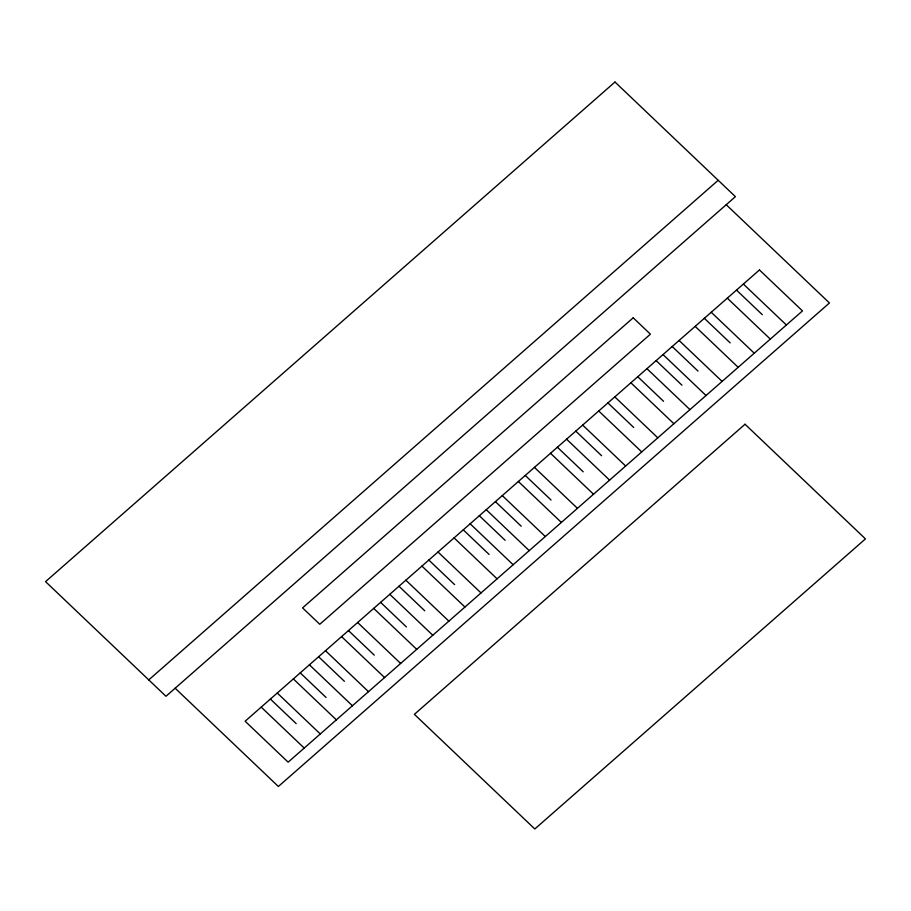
<?xml version="1.0" encoding="UTF-8"?>
<svg xmlns="http://www.w3.org/2000/svg" width="911" height="911" viewBox="0 0 911 911"><rect width="100%" height="100%" fill="white"/><g stroke="black" fill="none" stroke-linecap="round" stroke-linejoin="round"><path stroke-width="1.37" d="M148.766 679.902L718.198 180.287M726.226 204.713L829.443 302.976L278.367 786.478L175.151 688.215M743.387 284.061L786.398 325.011M736.498 290.108L762.302 314.671M727.32 298.17L770.319 339.108M711.24 312.268L754.251 353.206M704.351 318.315L730.155 342.878M695.173 326.377L738.172 367.315M679.094 340.475L722.104 381.413M672.204 346.522L698.008 371.084M663.026 354.573L706.036 395.522M656.136 360.619L681.94 385.182M646.947 368.682L689.957 409.62M637.768 376.733L663.572 401.307M630.879 382.779L673.889 423.717M614.811 396.877L657.81 437.827M607.922 402.924L633.726 427.487M598.732 410.986L641.743 451.924M582.664 425.084L625.663 466.022M575.775 431.131L601.579 455.694M566.585 439.193L609.596 480.131M557.407 447.244L583.211 471.807M550.517 453.291L593.528 494.229M534.438 467.389L577.449 508.338M525.26 475.451L551.064 500.014M518.37 481.498L561.381 522.436M502.291 495.595L545.302 536.533M495.413 501.642L521.217 526.205M486.223 509.693L529.234 550.643M479.334 515.74L505.138 540.303M470.156 523.802L513.155 564.74M463.266 529.849L489.07 554.412M454.077 537.9L497.087 578.838M438.009 552.009L481.008 592.947M428.819 560.06L454.623 584.623M421.93 566.107L464.94 607.045M405.862 580.205L448.872 621.154M398.972 586.251L424.777 610.814M389.783 594.314L432.793 635.252M380.604 602.365L406.408 626.939M373.715 608.411L416.726 649.349M357.647 622.509L400.646 663.459M348.457 630.571L374.262 655.134M341.568 636.618L384.579 677.556M325.5 650.716L368.5 691.665M318.611 656.763L344.415 681.326M309.421 664.825L352.432 705.763M300.243 672.876L326.047 697.439M293.353 678.923L336.353 719.861M277.274 693.02L320.285 733.97M270.385 699.067L296.189 723.63M261.206 707.13L304.217 748.068M614.982 82.024L45.55 581.639L165.973 696.277L735.405 196.662L614.982 82.024M633.213 317.791L302.566 607.888L319.772 624.274L650.408 334.166L633.213 317.791M759.455 269.963L245.127 721.227L288.138 762.165L802.466 310.902L759.455 269.963M745.027 424.241L414.391 714.338L534.814 828.976L865.45 538.879L745.027 424.241"/></g></svg>
